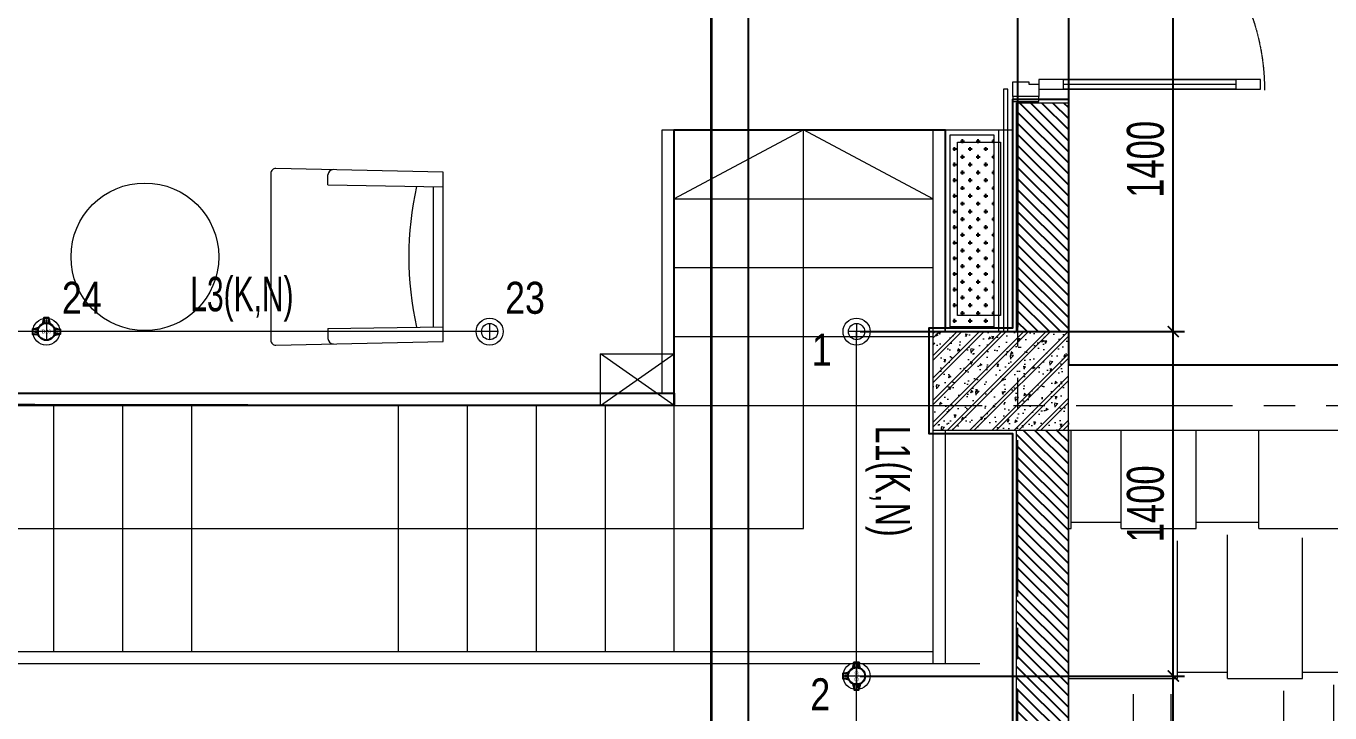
# Model space of a CAD drawing. Header units: millimetres. Extents: x -343543 to 400519, y -115663 to 104219.
# Drawn here: x -63294 to -57999, y -45250 to -42458 of the extents above; entities that cross this region are included whole.
import ezdxf
from ezdxf.xclip import XClip

# ---------------------------------------------------------------- set-up
doc = ezdxf.new("R2010")
doc.units = ezdxf.units.MM
doc.header["$XCLIPFRAME"] = 0
for name, pattern in [("$0$02'TUONG Xay$0$HIDDEN", [0.375, 0.25, -0.125]), ('XREF MAT BANG TUONG XAY$0$01.Xref _MB T2-Mai$0$$0$HIDDEN', [9.525, 6.35, -3.175]), ('XREF MAT BANG TUONG XAY$0$CENTER', [50.8, 31.75, -6.35, 6.35, -6.35])]:
    doc.linetypes.add(name, pattern=pattern)
doc.layers.get('0').update_dxf_attribs({"color": 231, "lineweight": 0})
doc.layers.get('DefPoints').update_dxf_attribs({"color": 191})
for name, color, linetype, lineweight in [('A-CLNG', 157, 'Continuous', 25), ('A-PATT', 252, 'Continuous', 9), ('A-SYMBOLS', 10, 'Continuous', 13), ('fix lighting', 2, 'Continuous', 5), ('ICC-Text', 3, 'Continuous', 25), ('SME-E-COND-LTG', 51, 'Continuous', 18), ('SME-E-LTG-DIM', 55, 'Continuous', 18), ('SME-E-LTG-NOTE', 54, 'Continuous', 18), ('TEXT DIEN', 3, 'Continuous', 18), ('XREF MAT BANG TUONG XAY$0$$0$A-FINE', 8, 'Continuous', 25), ('XREF MAT BANG TUONG XAY$0$01.Xref _MB T1$0$A-WALL-INT', 8, 'Continuous', 9), ('XREF MAT BANG TUONG XAY$0$01.Xref _MB T2-Mai$0$$0$A-DOOR', 8, 'Continuous', 9), ('XREF MAT BANG TUONG XAY$0$01.Xref _MB T2-Mai$0$$0$A-FNSH', 8, 'Continuous', 9), ('XREF MAT BANG TUONG XAY$0$01.Xref _MB T2-Mai$0$$0$A-FURN', 8, 'Continuous', 5), ('XREF MAT BANG TUONG XAY$0$01.Xref _MB T2-Mai$0$$0$A-HIDD-LO', 8, 'XREF MAT BANG TUONG XAY$0$01.Xref _MB T2-Mai$0$$0$HIDDEN', 9), ('XREF MAT BANG TUONG XAY$0$01.Xref _MB T2-Mai$0$$0$A-PATT', 8, 'Continuous', 9), ('XREF MAT BANG TUONG XAY$0$01.Xref _MB T2-Mai$0$$0$A-TEXT', 8, 'Continuous', 25), ('XREF MAT BANG TUONG XAY$0$01.Xref _MB T2-Mai$0$A-FURN', 8, 'Continuous', 5), ('XREF MAT BANG TUONG XAY$0$01.Xref _MB T2-Mai$0$A-SYMBOLS', 8, 'Continuous', 13), ('XREF MAT BANG TUONG XAY$0$A-FINE', 8, 'Continuous', 25), ('XREF MAT BANG TUONG XAY$0$A-GRID', 8, 'XREF MAT BANG TUONG XAY$0$CENTER', 15), ('XREF MAT BANG TUONG XAY$0$A-WALL-INT', 8, 'Continuous', 9), ('XREF MAT BANG TUONG XAY$0$xref_IKIGAI_Cot$0$A-FNSH', 8, 'Continuous', 9), ('XREF MAT BANG TUONG XAY$0$xref_IKIGAI_Cot$0$A-PATT', 8, 'Continuous', 5)]:
    doc.layers.add(name, color=color, linetype=linetype, lineweight=lineweight)
for name, color, linetype in [('INNO-GIOTHAI', 20, 'Continuous'), ('XREF MAT BANG TUONG XAY$0$A-FNSH', 8, 'Continuous'), ('XREF MAT BANG TUONG XAY$0$A-FURN', 8, 'Continuous'), ('XREF MAT BANG TUONG XAY$0$A-PATT', 8, 'Continuous'), ('ống ghen', 6, 'Continuous')]:
    doc.layers.add(name, color=color, linetype=linetype)
doc.styles.add('Arial', font='arial.ttf', dxfattribs={"width": 0.8})
doc.styles.add('ROMANS1', font='vntimeh.shx', dxfattribs={"width": 0.8, "bigfont": 'bigfont.shx'})
doc.styles.add('SM-DIMTEXT', font='SME.shx', dxfattribs={"width": 0.7})
doc.styles.add('SME-TEXT', font='sme.shx', dxfattribs={"width": 0.7})
doc.dimstyles.new('SDIM-75', dxfattribs={"dimscale": 75, "dimtxt": 2, "dimasz": 0.6, "dimexe": 0.6, "dimexo": 0.2, "dimgap": 0.5, "dimtad": 1, "dimdec": 0, "dimzin": 12, "dimtxsty": 'SM-DIMTEXT', "dimblk": 'ARCHTICK', "dimcen": 0.12, "dimdle": 0.6, "dimclrd": 7, "dimclre": 8, "dimadec": 0, "dimazin": 3, "dimtfac": 2, "dimtdec": 0, "dimtix": 1, "dimtmove": 1, "dimatfit": 3, "dimfxl": 1, "dimtzin": 0, "dimarcsym": 1})

# ---------------------------------------------------------------- blocks, each defined once
blk = doc.blocks.new('XREF MAT BANG TUONG XAY$0$xref_IKIGAI_Cot')
at = {"layer": 'XREF MAT BANG TUONG XAY$0$xref_IKIGAI_Cot$0$A-PATT'}
h = blk.add_hatch(dxfattribs=at)
h.set_pattern_fill('BT-01', color=8, scale=15, angle=180, pattern_type=2)
h.set_pattern_definition([(230, (31275, -43880), (-107.59, 9.413), [11.25, -123.75]), (175, (31275, -43880), (20.813, -112.83), [9, -99]), (280.45, (31266.04, -43879.22), (-86.776, -103.416), [9.56, -105.171]), (226.184, (31275, -43910), (-160.086, 24.83), [16.875, -185.625]), (276.636, (31261.66, -43907.93), (-140.2, -146.12), [14.34, -157.757]), (171.184, (31275, -43910), (-140.2, -146.12), [13.5, -148.5]), (201, (31260, -43902.5), (-89.536, 60.393), [11.25, -123.75]), (146, (31260, -43902.5), (-36.497, -108.773), [9, -99]), (251.45, (31252.54, -43897.47), (-126.033, -48.38), [9.56, -105.171]), (217.5, (31275, -43880), (-1.824, -49.934), [0, -97.8, 0, -100.5, 0, -99.375]), (187.5, (31275, -43880), (-39.4604, -59.162), [0, -57.3, 0, -95.55, 0, -37.875]), (147.5, (31308.45, -43880), (-80.0734, 3.3832), [0, -37.5, 0, -117, 0, -155.25]), (137.5, (31323.45, -43880), (-87.478, -15.016), [0, -48.75, 0, -77.7, 0, -110.25]), (225, (31275, -43880), (45.078, -45.078), []), (225, (31275, -43898.375), (45.078, -45.078), [])])
h.paths.add_polyline_path([(31605, -43700), (31055, -43700), (31055, -44100), (31605, -44100)])
at = {"layer": 'XREF MAT BANG TUONG XAY$0$A-GRID', "color": 8, "ltscale": 20}
for points in [[(31400, -53920.7), (31400, -27075.6)], [(-2907.5, -44000), (42750, -44000)]]:
    blk.add_lwpolyline(points, dxfattribs=at)
at = {"layer": 'XREF MAT BANG TUONG XAY$0$xref_IKIGAI_Cot$0$A-FNSH', "color": 8}
for p, q in [((30005, -44000), (29705, -43790)), ((29705, -44000), (30005, -43790))]:
    blk.add_line(p, q, dxfattribs=at)
at = {"layer": 'XREF MAT BANG TUONG XAY$0$xref_IKIGAI_Cot$0$A-FNSH', "color": 8, "elevation": 0}
blk.add_lwpolyline([(31605, -43700), (31055, -43700), (31055, -44100), (31605, -44100)], close=True, dxfattribs=at)
at = {"layer": 'XREF MAT BANG TUONG XAY$0$xref_IKIGAI_Cot$0$A-FNSH', "color": 8}
blk.add_lwpolyline([(30005, -44000), (29705, -44000), (29705, -43790), (30005, -43790)], close=True, dxfattribs=at)
blk = doc.blocks.new('XREF MAT BANG TUONG XAY$0$01.Xref _MB T2-Mai$0$thang bo T2')
at = {"layer": 'XREF MAT BANG TUONG XAY$0$01.Xref _MB T2-Mai$0$A-FURN', "color": 8}
for p, q in [((1050, 1220), (-50, 1220)), ((-50, 1220), (-50, 400)), ((0, 1220), (0, -950)), ((1050, 1220), (1050, 100)), ((1050, 940), (0, 940)), ((1050, 660), (0, 660)), ((1050, 380), (0, 380)), ((1050, 100), (0, 100)), ((-50, 0), (-50, -950))]:
    blk.add_line(p, q, dxfattribs=at)
at = {"layer": 'XREF MAT BANG TUONG XAY$0$01.Xref _MB T2-Mai$0$A-FURN', "color": 8, "elevation": 0}
for points in [[(1050, -900), (1050, 100)], [(5250, -900), (5250, 100), (1050, 100)], [(1330, -900), (1330, 100)], [(1610, -900), (1610, 100)], [(1890, -900), (1890, 100)], [(2170, -900), (2170, 100)], [(3010, -900), (3010, 100)], [(3290, -900), (3290, 100)], [(3570, -900), (3570, 100)], [(-190, -950), (5475.3, -950), (5475.3, -900), (0, -900)]]:
    blk.add_lwpolyline(points, dxfattribs=at)
at = {"layer": 'XREF MAT BANG TUONG XAY$0$01.Xref _MB T2-Mai$0$A-SYMBOLS', "color": 8, "ltscale": 500, "elevation": 0}
for points in [[(0, 940), (525, 1220), (1050, 940)], [(5250, -400), (525, -400), (525, 1220)]]:
    blk.add_lwpolyline(points, dxfattribs=at)
blk = doc.blocks.new('*U159')
at = {"color": 8}
blk.add_line((-70, -100), (-70, -800), dxfattribs=at)
for points in [[(-1020, 105), (-960, 105), (-960, 40), (-970, 40), (-970, 0), (-1020, 0)], [(-20, 105), (-80, 105), (-80, 40), (-70, 40), (-70, 0), (-20, 0)], [(-50, 0), (-50, -900), (-90, -900), (-90, 0)], [(-50, -100), (-90, -100), (-90, -800), (-50, -800)]]:
    blk.add_lwpolyline(points, close=True, dxfattribs=at)
at = {"layer": 'XREF MAT BANG TUONG XAY$0$01.Xref _MB T2-Mai$0$$0$A-FNSH', "color": 8}
for points in [[(-1020, 105), (-1040, 105), (-1040, 0), (-1020, 0)], [(-20, 105), (0, 105), (0, 0), (-20, 0)]]:
    blk.add_lwpolyline(points, close=True, dxfattribs=at)
at = {"layer": 'XREF MAT BANG TUONG XAY$0$01.Xref _MB T2-Mai$0$$0$A-HIDD-LO', "color": 8, "ltscale": 0.3}
blk.add_arc((-45, 0), 916.7, 180, 270, dxfattribs=at)
blk = doc.blocks.new('XREF MAT BANG TUONG XAY$0$nnnngf')
at = {"layer": 'XREF MAT BANG TUONG XAY$0$01.Xref _MB T1$0$A-WALL-INT', "color": 8}
for points in [[(-72.5, 1420), (-90.5, 1420), (-90.5, -50), (-72.5, -50)], [(-72.5, -980), (-90.5, -980), (-90.5, -1965), (-72.5, -1965)]]:
    blk.add_lwpolyline(points, close=True, dxfattribs=at)
blk = doc.blocks.new('*U256')
at = {"layer": 'XREF MAT BANG TUONG XAY$0$A-PATT'}
h = blk.add_hatch(dxfattribs=at)
h.set_pattern_fill('ANSI31', color=8, scale=10)
h.set_pattern_definition([(45, (36376.79, -11293.564), (-22.45064, 22.45064), [])])
h.paths.add_polyline_path([(-38.7, 47.5), (891.3, 47.5), (891.3, -162.5), (-38.7, -162.5)])
at = {"layer": 'XREF MAT BANG TUONG XAY$0$A-WALL-INT', "color": 8}
blk.add_lwpolyline([(-38.7, 47.5), (891.3, 47.5), (891.3, -162.5), (-38.7, -162.5)], close=True, dxfattribs=at)
blk = doc.blocks.new('*U257')
at = {"layer": 'XREF MAT BANG TUONG XAY$0$A-PATT'}
h = blk.add_hatch(dxfattribs=at)
h.set_pattern_fill('ANSI31', color=8, scale=10)
h.set_pattern_definition([(45, (40046.79, -11293.564), (-22.45064, 22.45064), [])])
h.paths.add_polyline_path([(-38.7, 47.5), (4561.3, 47.5), (4561.3, -162.5), (-38.7, -162.5)])
at = {"layer": 'XREF MAT BANG TUONG XAY$0$A-WALL-INT', "color": 8}
blk.add_lwpolyline([(-38.7, 47.5), (4561.3, 47.5), (4561.3, -162.5), (-38.7, -162.5)], close=True, dxfattribs=at)
blk = doc.blocks.new('XREF MAT BANG TUONG XAY$0$NNNN')
at = {"layer": 'XREF MAT BANG TUONG XAY$0$A-FURN', "color": 8, "xscale": -1, "rotation": 270}
for name, p in [('*U256', (162.5, 3696.4)), ('*U257', (162.5, -1303.6))]:
    blk.add_blockref(name, p, dxfattribs=at)
blk = doc.blocks.new('XREF MAT BANG NOI THAT$0$YLD.Studio-05-90')
at = {"color": 8}
for p, q in [((-292.8, 231.4), (-284.3, 700)), ((291.6, 231.4), (284.2, 700)), ((-285, 658.6), (284.9, 658.6)), ((-292.8, 231.4), (-333.4, 231.4)), ((291.6, 231.4), (332.2, 231.4))]:
    blk.add_line(p, q, dxfattribs=at)
blk.add_lwpolyline([(-339.5, 0), (339.5, 0, 0.420818), (359.5, 20.4), (344.2, 700), (-344.3, 700), (-359.5, 20.4, 0.420818)], format="xyb", close=True, dxfattribs=at)
for centre, radius, start, end in [((0, 1879.6), 1319.6, 257.4725, 282.5152), ((-332.2, 253.5), 22.1, 178.8252, 267.0109), ((331, 253.5), 22.1, 272.9891, 1.1748)]:
    blk.add_arc(centre, radius, start, end, dxfattribs=at)
blk = doc.blocks.new('XREF MAT BANG NOI THAT')
at = {"color": 8}
blk.add_circle((27855, -43396.1), 300, dxfattribs=at)
at = {"color": 8, "rotation": 270}
blk.add_blockref('XREF MAT BANG NOI THAT$0$YLD.Studio-05-90', (28366.6, -43396.1), dxfattribs=at)
blk = doc.blocks.new('01.Xref _MB T1')
at = {"layer": 'XREF MAT BANG TUONG XAY$0$01.Xref _MB T2-Mai$0$$0$A-PATT'}
h = blk.add_hatch(dxfattribs=at)
h.set_pattern_fill('AR-RSHKE', color=8, scale=2)
h.set_pattern_definition([(0, (-73097.26, 1e-05), (1295.4, 609.6), [304.8, -254, 355.6, -152.4, 457.2, -203.2]), (0, (-72792.46, 25.4), (1295.4, 609.6), [254, -965.2, 203.2, -304.8]), (0, (-72182.86, -38.1), (1295.4, 609.6), [152.4, -1574.8]), (90, (-73097.26, 1e-05), (-431.8, 609.6), [584.2, -1854.2]), (90, (-72792.46, 1e-05), (-431.8, 609.6), [571.5, -1866.9]), (90, (-72538.46, 1e-05), (-431.8, 609.6), [533.4, -1905]), (90, (-72182.86, -38.1), (-431.8, 609.6), [584.2, -1854.2]), (90, (-72030.46, -38.1), (-431.8, 609.6), [584.2, -1854.2]), (90, (-71573.26, 1e-05), (-431.8, 609.6), [558.8, -1879.6])])
h.paths.add_polyline_path([(31605, -44100), (36944.44959, -44099.99966), (40994.44721, -48149.99307), (31704.99014, -48149.99992), (31704.99014, -48149.99996), (31604.99014, -48149.99996)])
at = {"layer": 'XREF MAT BANG TUONG XAY$0$A-FURN'}
h = blk.add_hatch(dxfattribs=at)
h.set_pattern_fill('CROSS', color=8, scale=5)
h.paths.add_polyline_path([(31124.99023, -42900.00002), (31301.97179, -42900.00007), (31301.97179, -43680.00012), (31124.99023, -43680.00007)])
at = {"color": 8}
for p, q in [((31604.992, -42770.00015), (31604.99085, -41730.00014)), ((31604.98318, -43579.99994), (31604.98387, -42539.99994))]:
    blk.add_line(p, q, dxfattribs=at)
at = {"layer": 'XREF MAT BANG TUONG XAY$0$$0$A-FINE', "color": 8, "elevation": 0}
blk.add_lwpolyline([(23943.99202, -43990.36564), (30004.99214, -44000.00001), (30004.99252, -42880.00008), (31104.99054, -42880.00008), (31104.99214, -43685.00003)], dxfattribs=at)
at = {"layer": 'XREF MAT BANG TUONG XAY$0$01.Xref _MB T2-Mai$0$$0$A-FNSH', "color": 8}
for points in [[(31604.98415, -44099.99766), (37100.00313, -44099.99753), (37100.01098, -33499.9962), (31490.01171, -33499.9962)], [(31604.98415, -43834.99766), (36835.00313, -43834.99753), (36835.01098, -33764.9962), (31490.01171, -33764.9962)]]:
    blk.add_lwpolyline(points, dxfattribs=at)
at = {"layer": 'XREF MAT BANG TUONG XAY$0$01.Xref _MB T2-Mai$0$$0$A-FNSH', "color": 8, "elevation": 0}
blk.add_lwpolyline([(31605, -44100), (36944.44959, -44099.99966), (40994.44721, -48149.99307), (31704.99014, -48149.99992), (31704.99014, -48149.99996), (31604.99014, -48149.99996)], close=True, dxfattribs=at)
at = {"layer": 'XREF MAT BANG TUONG XAY$0$01.Xref _MB T2-Mai$0$$0$A-FURN', "color": 8}
blk.add_lwpolyline([(30004.99214, -43950.00055), (29954.99213, -43950.00055), (29954.99213, -42880.00008), (30004.99214, -42880.00008)], close=True, dxfattribs=at)
at = {"layer": 'XREF MAT BANG TUONG XAY$0$01.Xref _MB T2-Mai$0$$0$A-TEXT', "color": 8}
blk.add_line((31400.2467, -43681.45863), (31400.2467, -41831.45871), dxfattribs=at)
at = {"layer": 'XREF MAT BANG TUONG XAY$0$01.Xref _MB T2-Mai$0$A-FURN', "color": 8, "elevation": 0}
for points in [[(31104.99023, -42880.00001), (31321.97179, -42880.00008), (31321.97179, -43700.00013), (31104.99023, -43700.00007)], [(31104.99054, -42880.00008), (31379.9718, -42880.00008), (31379.9718, -43685.00008), (31104.99055, -43685.00008)], [(31124.99023, -42900.00002), (31301.97179, -42900.00007), (31301.97179, -43680.00012), (31124.99023, -43680.00007)], [(31154.99054, -42930.00008), (31329.9718, -42930.00008), (31329.9718, -43635.00008), (31154.99055, -43635.00008)]]:
    blk.add_lwpolyline(points, close=True, dxfattribs=at)
at = {"layer": 'XREF MAT BANG TUONG XAY$0$A-FINE', "color": 8}
blk.add_lwpolyline([(36835.01095, -33793.63705), (31604.99214, -33793.63705), (31604.98423, -43834.99759), (36835.00304, -43834.99759)], close=True, dxfattribs=at)
at = {"layer": 'XREF MAT BANG TUONG XAY$0$A-FNSH', "color": 8}
blk.add_lwpolyline([(31604.96985, -48714.99992), (31379.97256, -48714.9998), (31379.97256, -44115.00001), (31039.99023, -44115.00001), (31039.99023, -43685.00001), (31379.9718, -43685.00012), (31379.9718, -42755.00014), (31604.97296, -42755.00028)], dxfattribs=at)
at = {"layer": 'XREF MAT BANG TUONG XAY$0$A-FURN', "color": 8, "elevation": 0}
blk.add_lwpolyline([(23934.99202, -43950.00055), (30004.99214, -43950.00055), (30004.99214, -44000.00055), (23943.99202, -44000.00055), (23943.99202, -43950.00055)], dxfattribs=at)
at = {"color": 8}
ref = blk.add_blockref('XREF MAT BANG TUONG XAY$0$xref_IKIGAI_Cot', (-0.00927, -0.00001), dxfattribs=at)
XClip(ref).set_block_clipping_path([(-5181.1494167775, -58156.1251844964), (44638.3275875031, -24933.2650512661)])
at = {"layer": 'XREF MAT BANG TUONG XAY$0$01.Xref _MB T2-Mai$0$$0$A-DOOR', "color": 8, "extrusion": (-1.42352e-14, -2.81943e-13, -1), "zscale": -1, "rotation": 270.0000376668472}
blk.add_blockref('*U159', (-31484.97112, -42765.00046, 0), dxfattribs=at)
at = {"layer": 'XREF MAT BANG TUONG XAY$0$01.Xref _MB T2-Mai$0$A-SYMBOLS', "color": 8, "xscale": -1}
blk.add_blockref('XREF MAT BANG TUONG XAY$0$01.Xref _MB T2-Mai$0$thang bo T2', (31054.99214, -44100), dxfattribs=at)
at = {"layer": 'XREF MAT BANG TUONG XAY$0$A-FURN', "color": 8, "xscale": -1}
blk.add_blockref('XREF MAT BANG TUONG XAY$0$NNNN', (31604.98349, -47357.72853), dxfattribs=at)
at = {"layer": 'XREF MAT BANG TUONG XAY$0$A-FURN', "color": 8}
blk.add_blockref('XREF MAT BANG TUONG XAY$0$nnnngf', (31432.4718, -41735.00043), dxfattribs=at)
at = {"layer": 'A-PATT', "color": 8}
blk.add_blockref('XREF MAT BANG NOI THAT', (0, 0), dxfattribs=at)
blk = doc.blocks.new('A$C1bd1283e')
at = {"color": 0, "linetype": 'ByBlock'}
for p, q in [((-11.7, -11.7), (11.7, 11.7)), ((-11.7, 11.7), (11.7, -11.7))]:
    blk.add_line(p, q, dxfattribs=at)
for radius, start, end in [(27.5, 315, 135), (27.5, 135, 315), (16.5, 135, 315), (16.5, 315, 135)]:
    blk.add_arc((0, 0), radius, start, end, dxfattribs=at)
blk = doc.blocks.new('A$C0707c3b3')
at = {"layer": 'A-CLNG', "linetype": "$0$02'TUONG Xay$0$HIDDEN"}
blk.add_line((-1150, -9465), (-1150, -19235), dxfattribs=at)
at = {"layer": 'fix lighting', "linetype": "$0$02'TUONG Xay$0$HIDDEN", "ltscale": 500, "const_width": 10}
blk.add_lwpolyline([(-1300, -9465), (-1300, -19235)], dxfattribs=at)
at = {"layer": 'fix lighting', "xscale": -2, "yscale": 2, "zscale": 2, "rotation": 45}
for p in [(-4000, -12950), (-2200, -12950), (-710, -12950), (-710, -14350)]:
    blk.add_blockref('A$C1bd1283e', p, dxfattribs=at)
blk = doc.blocks.new('c3-20')
at = {"layer": 'ống ghen', "ltscale": 30}
for points in [[(5338984.6, -3869070.5), (5338984.6, -3869048), (5338964.6, -3869048), (5338964.6, -3869070.5)], [(5338941, -3869094), (5338918.6, -3869094), (5338918.6, -3869114), (5338941, -3869114)], [(5338939.6, -3869103.5), (5338927.5, -3869103.5), (5338927.5, -3869104.6), (5338939.6, -3869104.6)], [(5338975.1, -3869069), (5338975.1, -3869057), (5338974, -3869057), (5338974, -3869069)], [(5339008.1, -3869094), (5339030.6, -3869094), (5339030.6, -3869114), (5339008.1, -3869114)], [(5339009.6, -3869103.5), (5339021.6, -3869103.5), (5339021.6, -3869104.6), (5339009.6, -3869104.6)]]:
    blk.add_lwpolyline(points, close=True, dxfattribs=at)
for points in [[(5338942.8, -3869089.3), (5338924.6, -3869094)], [(5338959.8, -3869072.3), (5338964.6, -3869054)], [(5338989.3, -3869072.3), (5338984.6, -3869054)], [(5339006.3, -3869089.3), (5339024.6, -3869094)], [(5338942.8, -3869118.8), (5338924.6, -3869114)], [(5339006.3, -3869118.8), (5339024.6, -3869114)]]:
    blk.add_lwpolyline(points, dxfattribs=at)
blk.add_circle((5338974.6, -3869104), 35, dxfattribs=at)
at = {"layer": 'TEXT DIEN', "ltscale": 30, "style": 'ROMANS1'}
blk.add_text('D20', height=15, dxfattribs=at).set_placement((5338954.5, -3869111.3))
blk = doc.blocks.new('_ArchTick')
at = {"color": 0, "linetype": 'ByBlock', "const_width": 0.15}
blk.add_lwpolyline([(-0.5, -0.5), (0.5, 0.5)], dxfattribs=at)
blk = doc.blocks.new('*D1747')
at = {"layer": 'DefPoints', "color": 0, "linetype": 'Continuous', "ltscale": 1000, "transparency": 16777216}
for p in [(-59921.6, -45100), (-58635.3, -45100), (-60143.6, -46500)]:
    blk.add_point(p, dxfattribs=at)
at = {"layer": 'SME-E-LTG-DIM', "color": 7, "linetype": 'Continuous', "lineweight": -2, "ltscale": 1000, "transparency": 16777216}
blk.add_line((-58635.3, -46545), (-58635.3, -45055), dxfattribs=at)
at = {"layer": 'SME-E-LTG-DIM', "color": 8, "linetype": 'Continuous', "lineweight": -2, "ltscale": 1000, "transparency": 16777216}
for p, q in [((-59906.6, -45100), (-58590.3, -45100)), ((-60128.6, -46500), (-58590.3, -46500))]:
    blk.add_line(p, q, dxfattribs=at)
at = {"layer": 'SME-E-LTG-DIM', "color": 7, "linetype": 'Continuous', "lineweight": -2, "ltscale": 1000, "transparency": 16777216, "xscale": 45, "yscale": 45, "zscale": 45}
for p, rotation in [((-58635.3, -45100), 90), ((-58635.3, -46500), 270)]:
    blk.add_blockref('_ArchTick', p, dxfattribs=dict(at, rotation=rotation))
at = {"layer": 'SME-E-LTG-DIM', "color": 0, "linetype": 'Continuous', "ltscale": 1000, "transparency": 16777216, "insert": (-58747.8, -45800), "char_height": 150, "attachment_point": 5, "rotation": 90, "style": 'SM-DIMTEXT'}
blk.add_mtext('1400', dxfattribs=at)
blk = doc.blocks.new('*D1748')
at = {"layer": 'DefPoints', "color": 0, "linetype": 'Continuous', "ltscale": 1000, "transparency": 16777216}
for p in [(-59921.6, -43700), (-58635.3, -43700), (-59921.6, -45100)]:
    blk.add_point(p, dxfattribs=at)
at = {"layer": 'SME-E-LTG-DIM', "color": 7, "linetype": 'Continuous', "lineweight": -2, "ltscale": 1000, "transparency": 16777216}
blk.add_line((-58635.3, -45145), (-58635.3, -43655), dxfattribs=at)
at = {"layer": 'SME-E-LTG-DIM', "color": 8, "linetype": 'Continuous', "lineweight": -2, "ltscale": 1000, "transparency": 16777216}
for p, q in [((-59906.6, -43700), (-58590.3, -43700)), ((-59906.6, -45100), (-58590.3, -45100))]:
    blk.add_line(p, q, dxfattribs=at)
at = {"layer": 'SME-E-LTG-DIM', "color": 7, "linetype": 'Continuous', "lineweight": -2, "ltscale": 1000, "transparency": 16777216, "xscale": 45, "yscale": 45, "zscale": 45}
for p, rotation in [((-58635.3, -43700), 90), ((-58635.3, -45100), 270)]:
    blk.add_blockref('_ArchTick', p, dxfattribs=dict(at, rotation=rotation))
at = {"layer": 'SME-E-LTG-DIM', "color": 0, "linetype": 'Continuous', "ltscale": 1000, "transparency": 16777216, "insert": (-58747.8, -44400), "char_height": 150, "attachment_point": 5, "rotation": 90, "style": 'SM-DIMTEXT'}
blk.add_mtext('1400', dxfattribs=at)
blk = doc.blocks.new('*D1749')
at = {"layer": 'DefPoints', "color": 0, "linetype": 'Continuous', "ltscale": 1000, "transparency": 16777216}
for p in [(-59921.6, -42300), (-58635.3, -42300), (-59921.6, -43700)]:
    blk.add_point(p, dxfattribs=at)
at = {"layer": 'SME-E-LTG-DIM', "color": 8, "linetype": 'Continuous', "lineweight": -2, "ltscale": 1000, "transparency": 16777216}
for p, q in [((-59906.6, -42300), (-58590.3, -42300)), ((-59906.6, -43700), (-58590.3, -43700))]:
    blk.add_line(p, q, dxfattribs=at)
at = {"layer": 'SME-E-LTG-DIM', "color": 7, "linetype": 'Continuous', "lineweight": -2, "ltscale": 1000, "transparency": 16777216}
blk.add_line((-58635.3, -43745), (-58635.3, -42255), dxfattribs=at)
at = {"layer": 'SME-E-LTG-DIM', "color": 7, "linetype": 'Continuous', "lineweight": -2, "ltscale": 1000, "transparency": 16777216, "xscale": 45, "yscale": 45, "zscale": 45}
for p, rotation in [((-58635.3, -42300), 90), ((-58635.3, -43700), 270)]:
    blk.add_blockref('_ArchTick', p, dxfattribs=dict(at, rotation=rotation))
at = {"layer": 'SME-E-LTG-DIM', "color": 0, "linetype": 'Continuous', "ltscale": 1000, "transparency": 16777216, "insert": (-58747.8, -43000), "char_height": 150, "attachment_point": 5, "rotation": 90, "style": 'SM-DIMTEXT'}
blk.add_mtext('1400', dxfattribs=at)

msp = doc.modelspace()

# ---------------------------------------------------------------- block references
at = {"layer": 'A-SYMBOLS'}
msp.add_blockref('01.Xref _MB T1', (-90666.5, 0), dxfattribs=at)

# ---------------------------------------------------------------- next in the draw order: linework, layer by layer
at = {"layer": 'SME-E-COND-LTG', "color": 3, "linetype": 'Continuous', "ltscale": 1000}
msp.add_lwpolyline([(-61411.6, -43700), (-79921.5, -43700), (-79921.5, -40900)], dxfattribs=at)
msp.add_lwpolyline([(-81411.5, -43700), (-81411.5, -49187.7, 0.414214), (-81299.2, -49300), (-59921.6, -49300), (-59921.6, -43700)], format="xyb", dxfattribs=at)

# ---------------------------------------------------------------- next in the draw order: block references
at = {"layer": 'INNO-GIOTHAI'}
msp.add_blockref('A$C0707c3b3', (-59211.5, -30750), dxfattribs=at)
at = {"layer": 'TEXT DIEN', "ltscale": 30}
msp.add_blockref('c3-20', (-5402186.1, 3825404.1), dxfattribs=at)
at = {"layer": 'TEXT DIEN', "ltscale": 30, "rotation": 90.00000000081978}
msp.add_blockref('c3-20', (-3929025.6, -5384074.6), dxfattribs=at)

# ---------------------------------------------------------------- next in the draw order: texts
at = {"layer": 'ICC-Text', "linetype": "$0$02'TUONG Xay$0$HIDDEN", "style": 'Arial', "width": 0.8}
for s, p in [('24', (-63148.4, -43627.6)), ('23', (-61348.7, -43627.6)), ('1', (-60103.5, -43839)), ('2', (-60109.3, -45239))]:
    msp.add_text(s, height=130, dxfattribs=at).set_placement(p)
at = {"layer": 'SME-E-LTG-NOTE', "style": 'SME-TEXT', "width": 0.65}
msp.add_text('L3(K,N)', height=140, dxfattribs=at).set_placement((-62627.1, -43617.4))
at = {"layer": 'SME-E-LTG-NOTE', "style": 'SME-TEXT', "width": 0.7}
msp.add_text('L1(K,N)', height=140, rotation=270, dxfattribs=at).set_placement((-59843.9, -44082.1))

# ---------------------------------------------------------------- next in the draw order: dimensions: what is measured, and where the dimension line sits
at = {"layer": 'SME-E-LTG-DIM', "linetype": 'Continuous', "ltscale": 1000}
for base, p1, p2, picture, middle in [((-58635.3, -42300), (-59921.6, -43700), (-59921.6, -42300), '*D1749', (-58747.8, -43000)), ((-58635.3, -43700), (-59921.6, -45100), (-59921.6, -43700), '*D1748', (-58747.8, -44400)), ((-58635.3, -45100), (-60143.6, -46500), (-59921.6, -45100), '*D1747', (-58747.8, -45800))]:
    dim = msp.add_linear_dim(base=base, p1=p1, p2=p2, angle=90, dimstyle='SDIM-75', dxfattribs=at)
    dim.commit()
    dim.dimension.update_dxf_attribs({"geometry": picture, "text_midpoint": middle})

doc.saveas('drawing.dxf')
